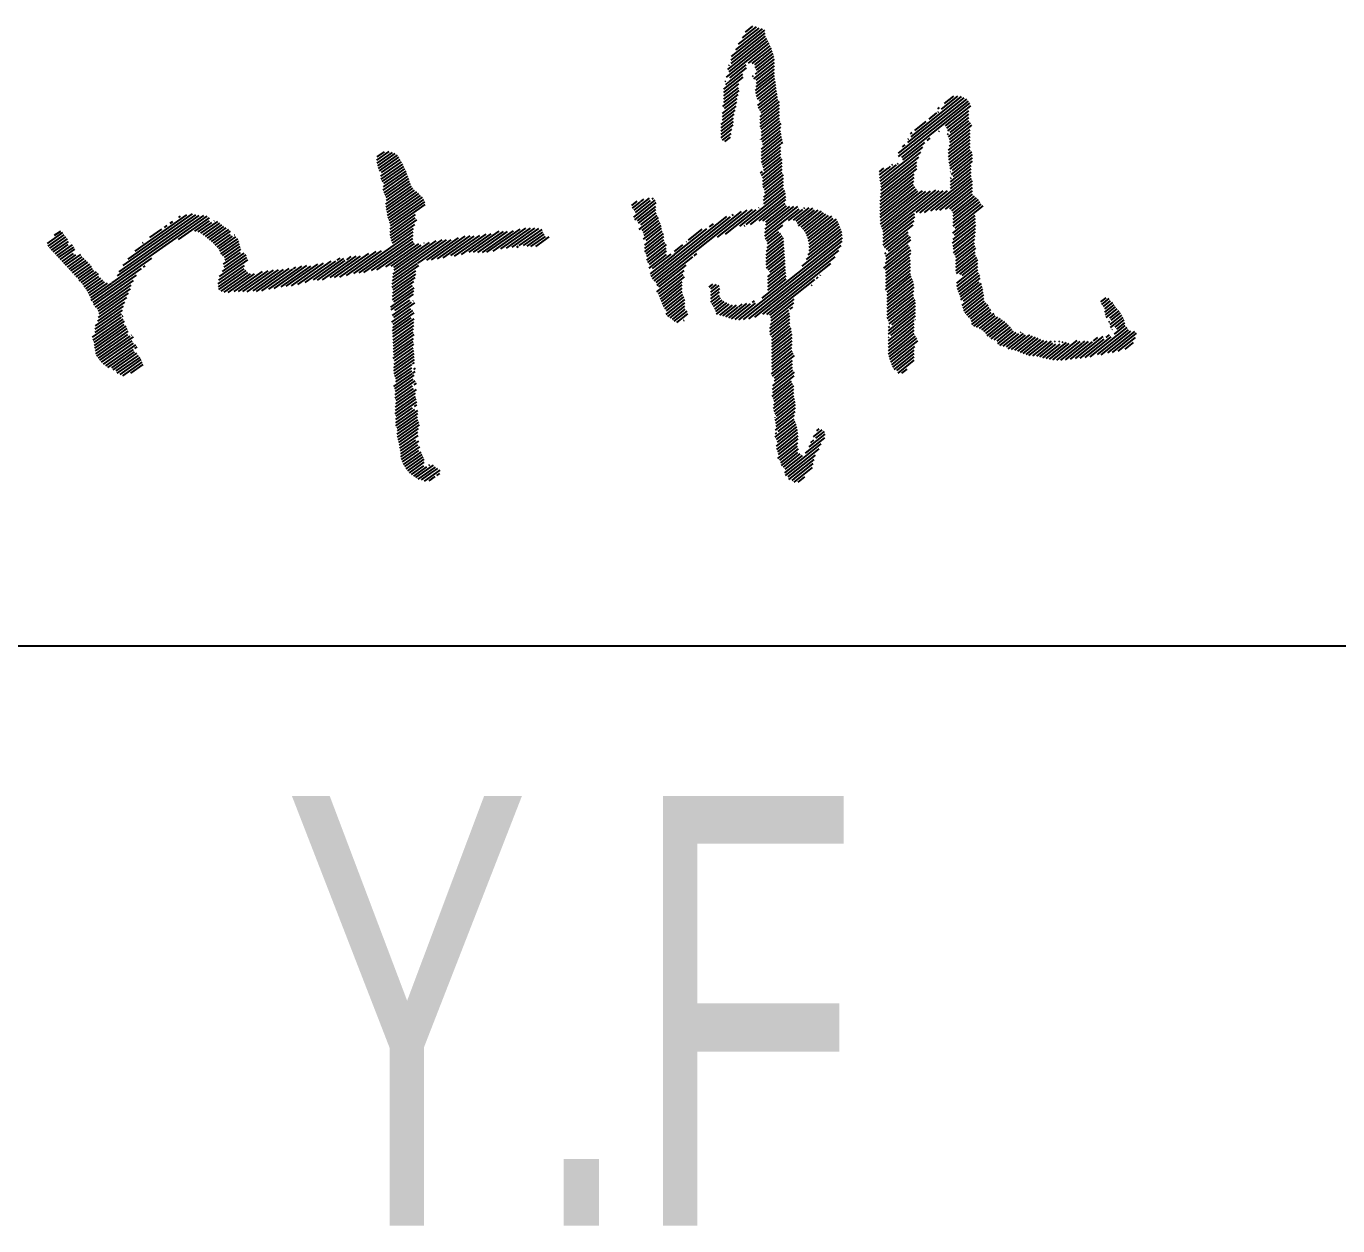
# Model space of a CAD drawing. Header units: millimetres. Extents: x -256 to 585, y -266 to 328.
# Drawn here: x 546.55 to 552.38, y -1.77 to 3.55 of the extents above; entities that cross this region are included whole.
import ezdxf

# ---------------------------------------------------------------- set-up
doc = ezdxf.new("R2010")
doc.units = ezdxf.units.MM
doc.styles.add('Arial Narrow', font='ARIALN.TTF', dxfattribs={"height": 0.2})

# ---------------------------------------------------------------- blocks, each defined once
blk = doc.blocks.new('Unknown-252070812-55925')
at = {"color": 7, "linetype": 'Continuous'}
blk.add_line((451.6707, 0.8029), (564.7881, 0.8029), dxfattribs=at)
blk = doc.blocks.new('Unknown-252070812-55927')
at = {"color": 3, "linetype": 'Continuous'}
for p, q in [((549.7478, 3.5283), (549.7805, 3.5543)), ((549.6832, 3.4032), (549.834, 3.5229)), ((549.6836, 3.3889), (549.8359, 3.5097)), ((549.6852, 3.4196), (549.8331, 3.537)), ((549.6911, 3.38), (549.8414, 3.4993)), ((549.7042, 3.4495), (549.8226, 3.5434)), ((549.7167, 3.4741), (549.8074, 3.5461)), ((549.7342, 3.5028), (549.7964, 3.5521)), ((549.6623, 3.3276), (549.8525, 3.4786)), ((549.6741, 3.3518), (549.847, 3.489)), ((549.7601, 3.3905), (549.8573, 3.4677)), ((549.7769, 3.389), (549.862, 3.4566)), ((549.7882, 3.3832), (549.8658, 3.4449)), ((549.6687, 3.3622), (549.6907, 3.3797)), ((549.6729, 3.3804), (549.6759, 3.3827)), ((549.678, 3.3254), (549.7502, 3.3826)), ((549.7845, 3.3213), (549.8753, 3.3933)), ((549.7895, 3.3696), (549.8697, 3.4332)), ((549.7947, 3.3147), (549.8753, 3.3786)), ((549.7958, 3.3598), (549.8735, 3.4215)), ((549.8007, 3.3489), (549.8753, 3.4081)), ((549.6508, 3.2743), (549.7351, 3.3411)), ((549.6508, 3.2595), (549.7363, 3.3273)), ((549.6747, 3.3079), (549.7517, 3.3691)), ((549.7779, 3.3308), (549.7832, 3.3351)), ((549.792, 3.342), (549.7986, 3.3472)), ((549.7921, 3.2683), (549.8761, 3.3349)), ((549.7938, 3.2549), (549.8779, 3.3217)), ((549.7945, 3.2849), (549.8753, 3.349)), ((549.7955, 3.3005), (549.8753, 3.3638)), ((549.6508, 3.2447), (549.7179, 3.298)), ((549.6508, 3.23), (549.7154, 3.2812)), ((549.6508, 3.2152), (549.7191, 3.2694)), ((549.6574, 3.309), (549.6601, 3.3111)), ((549.6597, 3.2961), (549.6734, 3.3069)), ((549.7963, 3.2421), (549.8798, 3.3084)), ((549.7999, 3.2302), (549.8817, 3.2951)), ((549.8023, 3.2026), (549.8854, 3.2685)), ((549.81, 3.2234), (549.8835, 3.2818)), ((549.6451, 3.1664), (549.7087, 3.2169)), ((549.6473, 3.1976), (549.7145, 3.251)), ((549.654, 3.1882), (549.7107, 3.2332)), ((549.8052, 3.1902), (549.8872, 3.2552)), ((549.8105, 3.1795), (549.8891, 3.242)), ((549.812, 3.1512), (549.8983, 3.2197)), ((549.812, 3.1364), (549.8983, 3.2049)), ((549.8164, 3.1695), (549.891, 3.2287)), ((550.4271, 2.9752), (550.7379, 3.2218)), ((550.4273, 2.9901), (550.7306, 3.2308)), ((550.4407, 2.9712), (550.7439, 3.2118)), ((550.4685, 3.0376), (550.7185, 3.236)), ((550.4826, 3.0635), (550.7068, 3.2414)), ((550.6179, 3.1856), (550.6901, 3.2429)), ((550.6307, 3.2105), (550.6722, 3.2435)), ((549.6393, 3.1175), (549.6969, 3.1632)), ((549.6393, 3.1028), (549.6934, 3.1457)), ((549.6451, 3.1516), (549.7059, 3.1999)), ((549.6451, 3.1369), (549.7015, 3.1817)), ((549.812, 3.1217), (549.8983, 3.1902)), ((549.812, 3.1069), (549.8983, 3.1754)), ((549.8175, 3.0966), (549.8983, 3.1607)), ((549.8177, 3.082), (549.8983, 3.1459)), ((550.5627, 3.1418), (550.5968, 3.1689)), ((550.6013, 3.1872), (550.6086, 3.193)), ((550.6015, 3.1726), (550.6035, 3.1742)), ((550.6355, 3.1111), (550.7479, 3.2002)), ((550.6413, 3.1008), (550.7384, 3.1779)), ((550.6461, 3.0899), (550.7384, 3.1632)), ((550.6554, 3.0826), (550.7384, 3.1484)), ((549.6393, 3.088), (549.6935, 3.131)), ((549.6393, 3.0732), (549.6929, 3.1158)), ((549.6393, 3.0585), (549.6872, 3.0965)), ((549.8177, 3.0672), (549.9004, 3.1328)), ((549.8177, 3.0524), (549.905, 3.1217)), ((549.8213, 3.0405), (549.9038, 3.106)), ((549.8243, 3.0281), (549.9025, 3.0903)), ((550.4987, 3.091), (550.5496, 3.1314)), ((550.6057, 3.0874), (550.608, 3.0892)), ((550.6486, 3.0624), (550.7384, 3.1337)), ((550.6525, 3.0212), (550.7442, 3.094)), ((550.653, 3.0511), (550.7468, 3.1256)), ((550.6543, 3.0374), (550.7517, 3.1147)), ((549.6449, 3.0482), (549.6832, 3.0785)), ((549.6556, 3.0419), (549.6808, 3.0619)), ((549.8148, 3.0501), (549.8155, 3.0507)), ((549.8177, 3.0082), (549.9051, 3.0775)), ((549.8177, 2.9934), (549.9064, 3.0638)), ((549.8177, 2.9786), (549.9103, 3.0521)), ((549.8177, 2.9639), (549.904, 3.0324)), ((549.9063, 3.0342), (549.9129, 3.0395)), ((550.4457, 2.9604), (550.5435, 3.038)), ((550.4682, 3.0521), (550.4703, 3.0537)), ((550.4799, 3.0761), (550.487, 3.0818)), ((550.5538, 3.0462), (550.5673, 3.0569)), ((550.6437, 3.0733), (550.6487, 3.0772)), ((550.6492, 3.0038), (550.7442, 3.0792)), ((550.6492, 2.9891), (550.7442, 3.0644)), ((550.6492, 2.9743), (550.7442, 3.0497)), ((550.65, 2.9602), (550.7442, 3.0349)), ((548.1104, 2.9593), (548.1657, 2.998)), ((548.1111, 2.9458), (548.18, 2.9941)), ((548.1117, 2.9741), (548.1438, 2.9966)), ((548.1143, 2.9342), (548.1919, 2.9885)), ((548.1181, 2.9229), (548.2025, 2.982)), ((548.1226, 2.9122), (548.2081, 2.972)), ((549.8177, 3.0229), (549.8185, 3.0235)), ((549.8181, 2.9494), (549.904, 3.0176)), ((549.8222, 2.938), (549.904, 3.0029)), ((549.8259, 2.9261), (549.904, 2.9881)), ((549.8284, 2.9134), (549.904, 2.9733)), ((550.3458, 2.8663), (550.535, 3.0165)), ((550.3479, 2.8533), (550.5257, 2.9944)), ((550.3499, 2.8401), (550.5164, 2.9722)), ((550.4448, 3.0187), (550.4565, 3.028)), ((550.6516, 2.9467), (550.7442, 3.0202)), ((550.6541, 2.9339), (550.7442, 3.0054)), ((550.6565, 2.9211), (550.7516, 2.9965)), ((550.6617, 2.8957), (550.7557, 2.9702)), ((550.6661, 2.9139), (550.7557, 2.985)), ((548.1287, 2.8886), (548.2193, 2.952)), ((548.13, 2.8755), (548.225, 2.9421)), ((548.1312, 2.9042), (548.2137, 2.962)), ((548.1339, 2.8644), (548.2303, 2.9319)), ((548.1415, 2.8558), (548.2351, 2.9213)), ((549.8183, 2.8906), (549.9102, 2.9635)), ((549.8235, 2.8799), (549.9098, 2.9484)), ((549.8235, 2.8651), (549.9098, 2.9336)), ((549.8235, 2.8504), (549.9098, 2.9189)), ((550.342, 2.9076), (550.3615, 2.9231)), ((550.3428, 2.8935), (550.3801, 2.9231)), ((550.344, 2.8797), (550.4173, 2.9379)), ((550.3466, 2.7932), (550.5082, 2.9215)), ((550.3477, 2.8088), (550.5082, 2.9362)), ((550.3488, 2.8245), (550.5082, 2.951)), ((550.3816, 2.9243), (550.3915, 2.9322)), ((550.3973, 2.9367), (550.4009, 2.9396)), ((550.4219, 2.9415), (550.426, 2.9448)), ((550.6579, 2.8631), (550.7499, 2.9362)), ((550.6579, 2.8483), (550.7499, 2.9214)), ((550.6694, 2.887), (550.7557, 2.9555)), ((548.1382, 2.8256), (548.2438, 2.8996)), ((548.1395, 2.8405), (548.2399, 2.9107)), ((548.1426, 2.8148), (548.2478, 2.8884)), ((548.1479, 2.8046), (548.2517, 2.8773)), ((548.1523, 2.7938), (548.2556, 2.8661)), ((548.1526, 2.78), (548.2597, 2.8551)), ((549.8136, 2.9016), (549.8234, 2.9094)), ((549.8258, 2.8375), (549.9098, 2.9041)), ((549.8287, 2.7955), (549.9155, 2.8644)), ((549.8318, 2.8275), (549.9155, 2.8939)), ((549.8325, 2.8133), (549.9155, 2.8792)), ((550.3447, 2.7474), (550.495, 2.8667)), ((550.345, 2.7624), (550.4959, 2.8821)), ((550.3454, 2.7775), (550.4966, 2.8975)), ((550.5418, 2.7267), (550.7499, 2.8919)), ((550.5698, 2.7342), (550.7503, 2.8774)), ((550.5924, 2.7373), (550.7557, 2.8669)), ((550.6579, 2.9074), (550.6594, 2.9086)), ((550.6579, 2.8336), (550.7499, 2.9066)), ((550.6579, 2.8779), (550.6613, 2.8806)), ((548.1504, 2.7646), (548.264, 2.8441)), ((548.1513, 2.7513), (548.2699, 2.8343)), ((548.1533, 2.7387), (548.278, 2.8261)), ((548.1557, 2.7265), (548.2872, 2.8186)), ((548.1581, 2.7143), (548.296, 2.8109)), ((548.161, 2.7024), (548.3044, 2.8028)), ((549.7219, 2.6664), (549.9218, 2.8251)), ((549.7502, 2.6741), (549.9243, 2.8123)), ((549.7688, 2.6742), (549.9257, 2.7986)), ((549.8272, 2.7795), (549.9155, 2.8496)), ((549.8289, 2.7661), (549.9155, 2.8349)), ((550.3448, 2.7327), (550.4939, 2.8511)), ((550.3454, 2.7184), (550.4997, 2.8409)), ((550.3459, 2.7041), (550.5059, 2.8311)), ((550.3464, 2.6898), (550.4969, 2.8092)), ((550.4876, 2.787), (550.5028, 2.7991)), ((550.4964, 2.7349), (550.6068, 2.8226)), ((550.4969, 2.8092), (550.5045, 2.8152)), ((550.498, 2.751), (550.5927, 2.8262)), ((550.4996, 2.767), (550.5688, 2.822)), ((550.5012, 2.7831), (550.548, 2.8202)), ((550.5028, 2.7991), (550.5333, 2.8233)), ((550.5044, 2.7266), (550.6254, 2.8226)), ((550.5045, 2.8152), (550.512, 2.8212)), ((550.5218, 2.7256), (550.644, 2.8226)), ((550.6104, 2.7369), (550.7557, 2.8522)), ((550.635, 2.7416), (550.7557, 2.8374)), ((550.6551, 2.7428), (550.7557, 2.8226)), ((550.6636, 2.7348), (550.7557, 2.8079)), ((550.6694, 2.7246), (550.7642, 2.7999)), ((548.1643, 2.6908), (548.3128, 2.7948)), ((548.1678, 2.6793), (548.3187, 2.785)), ((548.1692, 2.6525), (548.3254, 2.7619)), ((548.1705, 2.6673), (548.3228, 2.7739)), ((549.2421, 2.758), (549.2662, 2.7772)), ((549.245, 2.7455), (549.2793, 2.7728)), ((549.2517, 2.7066), (549.3467, 2.782)), ((549.2525, 2.7367), (549.3204, 2.7906)), ((549.2552, 2.6946), (549.351, 2.7706)), ((549.2583, 2.7266), (549.3257, 2.7801)), ((549.2676, 2.6897), (549.3489, 2.7542)), ((549.2725, 2.6788), (549.3494, 2.7398)), ((549.2815, 2.7745), (549.2963, 2.7863)), ((549.3329, 2.7858), (549.3388, 2.7905)), ((549.6225, 2.6171), (549.7783, 2.7408)), ((549.658, 2.6305), (549.7941, 2.7385)), ((549.8065, 2.7483), (549.808, 2.7495)), ((549.8073, 2.69), (549.926, 2.7841)), ((549.8222, 2.7608), (549.823, 2.7614)), ((549.8249, 2.6892), (549.923, 2.767)), ((549.8328, 2.6364), (549.9799, 2.7532)), ((549.8337, 2.6224), (549.9849, 2.7423)), ((549.8349, 2.6528), (549.9611, 2.753)), ((549.8375, 2.6844), (549.9289, 2.7569)), ((549.8379, 2.67), (549.9434, 2.7536)), ((549.9386, 2.6908), (550.0011, 2.7404)), ((549.9599, 2.693), (550.0295, 2.7482)), ((549.9722, 2.688), (550.0456, 2.7462)), ((549.9785, 2.6782), (550.0536, 2.7378)), ((550.0063, 2.7446), (550.0104, 2.7478)), ((550.347, 2.6754), (550.4876, 2.787)), ((550.3506, 2.6636), (550.4782, 2.7648)), ((550.3553, 2.6525), (550.4689, 2.7426)), ((550.4595, 2.7205), (550.498, 2.751)), ((550.4689, 2.7426), (550.4996, 2.767)), ((550.4782, 2.7648), (550.5012, 2.7831)), ((550.6694, 2.7099), (550.7736, 2.7926)), ((550.6694, 2.6951), (550.7816, 2.7842)), ((550.6694, 2.6803), (550.7881, 2.7746)), ((550.6694, 2.6656), (550.7939, 2.7644)), ((550.6783, 2.6579), (550.8026, 2.7565)), ((546.935, 2.4146), (547.357, 2.7101)), ((546.9589, 2.4452), (547.3416, 2.7132)), ((546.966, 2.4641), (547.3212, 2.7129)), ((546.9843, 2.4909), (547.3065, 2.7165)), ((547.0053, 2.5195), (547.2921, 2.7203)), ((547.0374, 2.5559), (547.2659, 2.7159)), ((547.193, 2.6788), (547.2048, 2.687)), ((547.2296, 2.6069), (547.3679, 2.7038)), ((547.2307, 2.7052), (547.2383, 2.7105)), ((547.3018, 2.6436), (547.367, 2.6893)), ((547.3171, 2.6404), (547.3773, 2.6825)), ((547.3293, 2.635), (547.4041, 2.6874)), ((547.3393, 2.6281), (547.4133, 2.6799)), ((547.3881, 2.6901), (547.39, 2.6914)), ((548.1688, 2.6382), (548.2825, 2.7179)), ((548.1701, 2.6252), (548.2804, 2.7025)), ((548.1724, 2.6129), (548.2877, 2.6937)), ((549.2746, 2.6509), (549.3544, 2.7143)), ((549.2823, 2.6718), (549.3505, 2.726)), ((549.2878, 2.6467), (549.3603, 2.7042)), ((549.2937, 2.6366), (549.3622, 2.691)), ((549.2966, 2.6241), (549.3682, 2.681)), ((549.3286, 2.4429), (549.6636, 2.7087)), ((549.3341, 2.4325), (549.6812, 2.708)), ((549.3414, 2.4235), (549.7296, 2.7316)), ((549.3502, 2.4158), (549.7545, 2.7366)), ((549.6885, 2.7137), (549.6933, 2.7176)), ((549.9831, 2.6671), (550.0706, 2.7366)), ((549.995, 2.6618), (550.0853, 2.7334)), ((550.0024, 2.6529), (550.0943, 2.7258)), ((550.009, 2.6434), (550.1044, 2.7191)), ((550.0149, 2.6333), (550.1162, 2.7137)), ((550.02, 2.6226), (550.1301, 2.71)), ((550.0243, 2.6112), (550.1358, 2.6998)), ((550.0276, 2.5991), (550.1516, 2.6975)), ((550.0297, 2.586), (550.1575, 2.6874)), ((550.3586, 2.6404), (550.4595, 2.7205)), ((550.3586, 2.6256), (550.4502, 2.6983)), ((550.4222, 2.6318), (550.4915, 2.6868)), ((550.4315, 2.6539), (550.4931, 2.7029)), ((550.4408, 2.6761), (550.4948, 2.7189)), ((550.4502, 2.6983), (550.4964, 2.7349)), ((550.4915, 2.6868), (550.4961, 2.6904)), ((550.4931, 2.7029), (550.4984, 2.707)), ((550.4948, 2.7189), (550.4981, 2.7216)), ((550.668, 2.635), (550.7673, 2.7138)), ((550.6696, 2.6067), (550.7687, 2.6854)), ((550.6759, 2.6265), (550.768, 2.6996)), ((546.6474, 2.589), (546.7166, 2.6375)), ((546.6503, 2.5771), (546.7224, 2.6276)), ((546.6796, 2.6255), (546.7065, 2.6443)), ((547.1025, 2.6154), (547.1557, 2.6527)), ((547.1672, 2.6607), (547.179, 2.6689)), ((547.3487, 2.6208), (547.4219, 2.672)), ((547.3581, 2.6134), (547.4313, 2.6647)), ((547.3675, 2.6061), (547.4419, 2.6582)), ((547.3762, 2.5982), (547.4525, 2.6517)), ((547.3847, 2.5903), (547.4605, 2.6434)), ((547.3927, 2.582), (547.4609, 2.6298)), ((547.4007, 2.5736), (547.4692, 2.6216)), ((547.4769, 2.627), (547.4781, 2.6279)), ((548.0086, 2.4565), (548.2722, 2.6411)), ((548.0319, 2.4589), (548.271, 2.6263)), ((548.1752, 2.601), (548.279, 2.6737)), ((548.1793, 2.59), (548.2734, 2.6558)), ((548.3528, 2.5165), (548.5021, 2.6211)), ((548.3794, 2.5213), (548.5246, 2.6229)), ((548.4048, 2.5251), (548.543, 2.6219)), ((548.4391, 2.5353), (548.5675, 2.6251)), ((548.4555, 2.5328), (548.5955, 2.6308)), ((548.4866, 2.5406), (548.6173, 2.6322)), ((548.52, 2.5501), (548.6538, 2.6438)), ((548.5397, 2.55), (548.6724, 2.6429)), ((548.5594, 2.5499), (548.6909, 2.642)), ((548.5793, 2.5499), (548.7167, 2.6461)), ((548.5993, 2.55), (548.7468, 2.6533)), ((548.6271, 2.5555), (548.7724, 2.6573)), ((548.6605, 2.565), (548.792, 2.6571)), ((548.6857, 2.5687), (548.8112, 2.6566)), ((548.7108, 2.5724), (548.8296, 2.6555)), ((548.7416, 2.58), (548.844, 2.6518)), ((548.7608, 2.5796), (548.8469, 2.6398)), ((548.7772, 2.5771), (548.8531, 2.6302)), ((549.2947, 2.6079), (549.3728, 2.6699)), ((549.2998, 2.5824), (549.3769, 2.6436)), ((549.2998, 2.5677), (549.3832, 2.6339)), ((549.3063, 2.6024), (549.3749, 2.6568)), ((549.4325, 2.5401), (549.5758, 2.6539)), ((549.4936, 2.6034), (549.5553, 2.6523)), ((549.5874, 2.663), (549.6052, 2.6772)), ((549.7413, 2.6671), (549.7444, 2.6695)), ((549.8357, 2.6092), (549.9123, 2.67)), ((549.8423, 2.5996), (549.8946, 2.6412)), ((549.843, 2.5706), (549.9102, 2.624)), ((549.8451, 2.5871), (549.9042, 2.634)), ((549.9992, 2.488), (550.1771, 2.6292)), ((550.0179, 2.5176), (550.1752, 2.6425)), ((550.0258, 2.5386), (550.1702, 2.6532)), ((550.0294, 2.5562), (550.166, 2.6647)), ((550.0304, 2.5718), (550.1621, 2.6763)), ((550.3586, 2.6109), (550.4408, 2.6761)), ((550.3586, 2.5961), (550.4315, 2.6539)), ((550.3586, 2.5813), (550.4222, 2.6318)), ((550.3941, 2.5652), (550.4706, 2.626)), ((550.4035, 2.5874), (550.47, 2.6402)), ((550.4128, 2.6096), (550.4899, 2.6708)), ((550.4899, 2.6708), (550.4922, 2.6726)), ((550.6671, 2.59), (550.7694, 2.6712)), ((550.6687, 2.5765), (550.7691, 2.6562)), ((550.6702, 2.5481), (550.7665, 2.6246)), ((550.6714, 2.5639), (550.7681, 2.6406)), ((546.6576, 2.5683), (546.729, 2.6183)), ((546.6655, 2.5599), (546.7361, 2.6093)), ((546.6734, 2.5515), (546.7409, 2.5988)), ((546.6812, 2.5431), (546.7398, 2.5841)), ((546.6891, 2.5347), (546.759, 2.5836)), ((546.697, 2.5263), (546.7644, 2.5735)), ((546.7048, 2.5179), (546.7699, 2.5634)), ((546.7514, 2.5922), (546.7514, 2.5922)), ((547.0695, 2.5923), (547.0721, 2.5941)), ((547.4087, 2.5653), (547.4845, 2.6184)), ((547.4134, 2.5547), (547.4927, 2.6103)), ((547.4171, 2.5434), (547.4972, 2.5995)), ((547.4253, 2.5352), (547.4953, 2.5842)), ((547.4331, 2.5268), (547.5039, 2.5763)), ((547.4364, 2.5151), (547.5056, 2.5636)), ((547.496, 2.5847), (547.4999, 2.5874)), ((548.053, 2.4597), (548.2699, 2.6116)), ((548.0865, 2.4692), (548.2711, 2.5986)), ((548.1104, 2.4721), (548.2777, 2.5893)), ((548.1495, 2.4855), (548.2963, 2.5883)), ((548.1737, 2.4886), (548.3069, 2.5818)), ((548.1813, 2.4382), (548.4201, 2.6054)), ((548.1824, 2.4529), (548.4002, 2.6055)), ((548.185, 2.4826), (548.3445, 2.5943)), ((548.1874, 2.4703), (548.3736, 2.6007)), ((548.3037, 2.51), (548.4401, 2.6056)), ((548.3203, 2.5912), (548.3211, 2.5918)), ((548.3317, 2.5157), (548.4735, 2.615)), ((548.7322, 2.5734), (548.7386, 2.5779)), ((548.7944, 2.5753), (548.8585, 2.6202)), ((548.8159, 2.5764), (548.8756, 2.6182)), ((549.2998, 2.5529), (549.3841, 2.6198)), ((549.3064, 2.5434), (549.3853, 2.606)), ((549.3085, 2.5155), (549.3962, 2.5851)), ((549.3095, 2.5311), (549.3888, 2.594)), ((549.313, 2.5043), (549.3944, 2.5689)), ((549.4316, 2.5542), (549.4691, 2.5839)), ((549.4858, 2.5971), (549.4874, 2.5984)), ((549.7181, 2.2502), (550.1778, 2.6149)), ((549.7377, 2.251), (550.1767, 2.5993)), ((549.7614, 2.255), (550.1715, 2.5804)), ((549.8384, 2.5227), (549.918, 2.5859)), ((549.8387, 2.5082), (549.9189, 2.5719)), ((549.839, 2.538), (549.917, 2.5999)), ((549.841, 2.5543), (549.9161, 2.6139)), ((550.361, 2.4799), (550.4775, 2.5723)), ((550.3639, 2.5708), (550.4128, 2.6096)), ((550.3691, 2.5011), (550.4704, 2.5815)), ((550.3728, 2.563), (550.4035, 2.5874)), ((550.3754, 2.5209), (550.4811, 2.6048)), ((550.3815, 2.5552), (550.3941, 2.5652)), ((550.3848, 2.5431), (550.4806, 2.6191)), ((550.6771, 2.5389), (550.7648, 2.6085)), ((550.6809, 2.5271), (550.7636, 2.5927)), ((550.6809, 2.5124), (550.7652, 2.5792)), ((550.6809, 2.4976), (550.7696, 2.568)), ((546.7127, 2.5094), (546.7631, 2.5447)), ((546.7205, 2.501), (546.7738, 2.5383)), ((546.7283, 2.4925), (546.7959, 2.5398)), ((546.7361, 2.4841), (546.8016, 2.5299)), ((546.7438, 2.4756), (546.8107, 2.5224)), ((546.7516, 2.4671), (546.819, 2.5143)), ((546.7594, 2.4586), (546.8275, 2.5063)), ((546.842, 2.3355), (547.1117, 2.5244)), ((547.4083, 2.4258), (547.5378, 2.5165)), ((547.4116, 2.4421), (547.5329, 2.5271)), ((547.4251, 2.4654), (547.5293, 2.5384)), ((547.4299, 2.4967), (547.5051, 2.5493)), ((547.4325, 2.4845), (547.5211, 2.5466)), ((547.759, 2.407), (547.907, 2.5106)), ((547.7927, 2.4167), (547.928, 2.5114)), ((547.8294, 2.4284), (547.963, 2.522)), ((547.8469, 2.4267), (547.9701, 2.513)), ((547.8687, 2.4281), (548.0182, 2.5328)), ((547.9032, 2.4384), (548.0376, 2.5325)), ((547.9222, 2.4377), (548.0752, 2.5449)), ((547.9337, 2.5154), (547.947, 2.5247)), ((547.9454, 2.4401), (548.1068, 2.5531)), ((547.9757, 2.4474), (548.1312, 2.5563)), ((547.9764, 2.5174), (547.9961, 2.5313)), ((548.2917, 2.5016), (548.3022, 2.5089)), ((549.3197, 2.4801), (549.3959, 2.5406)), ((549.3204, 2.4954), (549.3967, 2.556)), ((549.3255, 2.4552), (549.4317, 2.5395)), ((549.335, 2.4775), (549.4169, 2.5425)), ((549.3591, 2.408), (549.5133, 2.5304)), ((549.5191, 2.5351), (549.5307, 2.5442)), ((549.7886, 2.2618), (550.161, 2.5574)), ((549.8235, 2.2748), (550.1457, 2.5305)), ((549.8396, 2.4941), (549.9198, 2.5579)), ((549.8404, 2.4801), (549.9208, 2.5438)), ((549.8484, 2.4716), (549.9217, 2.5298)), ((549.8546, 2.4618), (549.9227, 2.5158)), ((550.3664, 2.5432), (550.3719, 2.5476)), ((550.3692, 2.4716), (550.4786, 2.5585)), ((550.3701, 2.4576), (550.477, 2.5424)), ((550.3701, 2.4429), (550.4753, 2.5264)), ((550.3701, 2.4281), (550.4737, 2.5103)), ((550.3705, 2.5318), (550.3848, 2.5431)), ((550.3725, 2.5186), (550.3754, 2.5209)), ((550.4737, 2.5103), (550.4795, 2.5149)), ((550.4753, 2.5264), (550.4771, 2.5278)), ((550.477, 2.5424), (550.4813, 2.5459)), ((550.4786, 2.5585), (550.4809, 2.5603)), ((550.6809, 2.4828), (550.767, 2.5512)), ((550.6809, 2.4681), (550.7684, 2.5375)), ((550.6842, 2.4559), (550.7746, 2.5277)), ((550.6996, 2.4534), (550.7787, 2.5162)), ((546.7671, 2.4501), (546.8355, 2.498)), ((546.7747, 2.4415), (546.8425, 2.489)), ((546.7846, 2.4345), (546.8475, 2.4786)), ((546.7878, 2.4229), (546.8541, 2.4693)), ((546.797, 2.4154), (546.865, 2.463)), ((546.804, 2.4064), (546.8743, 2.4556)), ((546.8505, 2.3276), (547.0659, 2.4784)), ((546.854, 2.3161), (547.0433, 2.4487)), ((547.0742, 2.4842), (547.0816, 2.4894)), ((547.4059, 2.4102), (547.5224, 2.4918)), ((547.4069, 2.3971), (547.5212, 2.4771)), ((547.4092, 2.3847), (547.5297, 2.4691)), ((547.4183, 2.3772), (547.537, 2.4603)), ((547.432, 2.3729), (547.5491, 2.4549)), ((547.4503, 2.3718), (547.5674, 2.4538)), ((547.4766, 2.3762), (547.6026, 2.4645)), ((547.4966, 2.3763), (547.6272, 2.4678)), ((547.5152, 2.3754), (547.6507, 2.4703)), ((547.5337, 2.3745), (547.6742, 2.4728)), ((547.5606, 2.3794), (547.6958, 2.4741)), ((547.5759, 2.3762), (547.7213, 2.478)), ((547.5994, 2.3787), (547.7369, 2.475)), ((547.6305, 2.3866), (547.7769, 2.4891)), ((547.655, 2.3898), (547.7995, 2.491)), ((547.6853, 2.3972), (547.8165, 2.489)), ((547.7081, 2.3992), (547.8483, 2.4974)), ((547.731, 2.4013), (547.874, 2.5014)), ((547.7399, 2.4771), (547.7504, 2.4844)), ((548.1778, 2.394), (548.2828, 2.4675)), ((548.179, 2.4088), (548.2966, 2.4911)), ((548.1801, 2.4235), (548.2907, 2.501)), ((548.1827, 2.3836), (548.2828, 2.4536)), ((549.354, 2.3745), (549.4742, 2.4699)), ((549.3606, 2.365), (549.4704, 2.4521)), ((549.3627, 2.3962), (549.484, 2.4924)), ((549.8414, 2.2742), (550.126, 2.5001)), ((549.8465, 2.4406), (549.9236, 2.5018)), ((549.8465, 2.4258), (549.9246, 2.4878)), ((549.8465, 2.4111), (549.9255, 2.4738)), ((549.8465, 2.3963), (549.9264, 2.4598)), ((550.0788, 2.4478), (550.0807, 2.4494)), ((550.3687, 2.3827), (550.4689, 2.4622)), ((550.3701, 2.4134), (550.4721, 2.4943)), ((550.3701, 2.3986), (550.4705, 2.4782)), ((550.3759, 2.3736), (550.4673, 2.4462)), ((550.4673, 2.4462), (550.4795, 2.4558)), ((550.4689, 2.4622), (550.4795, 2.4706)), ((550.4705, 2.4782), (550.4795, 2.4854)), ((550.4721, 2.4943), (550.4795, 2.5001)), ((550.6852, 2.3977), (550.7787, 2.4719)), ((550.6856, 2.4128), (550.7787, 2.4867)), ((550.6886, 2.3856), (550.7813, 2.4592)), ((550.6934, 2.3747), (550.787, 2.449)), ((550.7096, 2.4466), (550.7787, 2.5014)), ((546.811, 2.3973), (546.8751, 2.4422)), ((546.8177, 2.3881), (546.8847, 2.435)), ((546.8239, 2.3785), (546.8931, 2.427)), ((546.8295, 2.3685), (546.9014, 2.4189)), ((546.8348, 2.3584), (546.9136, 2.4135)), ((546.8402, 2.3482), (546.9332, 2.4133)), ((546.861, 2.307), (547.029, 2.4247)), ((546.8702, 2.2996), (547.019, 2.4038)), ((546.875, 2.289), (547.0159, 2.3877)), ((548.1793, 2.3394), (548.2693, 2.4024)), ((548.1804, 2.3541), (548.2751, 2.4204)), ((548.1816, 2.3688), (548.2799, 2.4377)), ((548.1855, 2.3298), (548.2757, 2.393)), ((549.3533, 2.4035), (549.3587, 2.4078)), ((549.3652, 2.3538), (549.4759, 2.4417)), ((549.3697, 2.3427), (549.4667, 2.4196)), ((549.3743, 2.3316), (549.4667, 2.4049)), ((549.379, 2.3205), (549.4667, 2.3901)), ((549.5853, 2.3957), (549.6016, 2.4086)), ((549.5933, 2.3873), (549.6184, 2.4072)), ((549.5933, 2.3725), (549.6309, 2.4023)), ((549.5933, 2.3577), (549.6339, 2.39)), ((549.8213, 2.3468), (549.9283, 2.4317)), ((549.8465, 2.3816), (549.9274, 2.4458)), ((549.8556, 2.2707), (550.0549, 2.4289)), ((550.0402, 2.4025), (550.0437, 2.4052)), ((550.0619, 2.4344), (550.0697, 2.4406)), ((550.3759, 2.3589), (550.4656, 2.4301)), ((550.3759, 2.3441), (550.464, 2.4141)), ((550.3759, 2.3294), (550.4624, 2.398)), ((550.4592, 2.3659), (550.4968, 2.3958)), ((550.4608, 2.382), (550.4952, 2.4093)), ((550.4624, 2.398), (550.492, 2.4215)), ((550.464, 2.4141), (550.4878, 2.4329)), ((550.4656, 2.4301), (550.4831, 2.444)), ((550.6978, 2.3634), (550.7889, 2.4357)), ((550.7015, 2.3516), (550.7853, 2.4181)), ((550.7034, 2.3383), (550.7951, 2.4111)), ((550.7157, 2.3333), (550.7978, 2.3985)), ((546.8748, 2.2611), (547.0004, 2.349)), ((546.8773, 2.2768), (547.0078, 2.3681)), ((548.1723, 2.3067), (548.2746, 2.3783)), ((548.1742, 2.2941), (548.2734, 2.3635)), ((548.1901, 2.2913), (548.2561, 2.3375)), ((548.2711, 2.3341), (548.2733, 2.3356)), ((549.3838, 2.3096), (549.4667, 2.3754)), ((549.3885, 2.2986), (549.4686, 2.3621)), ((549.3949, 2.2741), (549.4782, 2.3402)), ((549.3967, 2.2903), (549.4739, 2.3516)), ((549.5933, 2.343), (549.6323, 2.3739)), ((549.5938, 2.3286), (549.632, 2.3589)), ((549.5998, 2.3186), (549.636, 2.3473)), ((549.6058, 2.3087), (549.6431, 2.3382)), ((549.611, 2.298), (549.6531, 2.3314)), ((549.7786, 2.3277), (549.7865, 2.334)), ((549.8604, 2.2598), (549.9637, 2.3417)), ((550.3759, 2.3146), (550.4608, 2.382)), ((550.3759, 2.2998), (550.4592, 2.3659)), ((550.3759, 2.2851), (550.4576, 2.3499)), ((550.3759, 2.2703), (550.4559, 2.3339)), ((550.4527, 2.3018), (550.4999, 2.3392)), ((550.4543, 2.3178), (550.4947, 2.3498)), ((550.4559, 2.3339), (550.4932, 2.3634)), ((550.4576, 2.3499), (550.4945, 2.3792)), ((550.7094, 2.3136), (550.8004, 2.3858)), ((550.7131, 2.3017), (550.8031, 2.3732)), ((550.7172, 2.2903), (550.8057, 2.3605)), ((550.7227, 2.2799), (550.806, 2.346)), ((550.7295, 2.2705), (550.808, 2.3328)), ((551.3248, 2.3297), (551.3481, 2.3481)), ((551.329, 2.3182), (551.3618, 2.3442)), ((551.3366, 2.3094), (551.3678, 2.3342)), ((546.859, 2.1943), (546.9764, 2.2766)), ((546.8602, 2.2091), (546.9803, 2.2932)), ((546.8613, 2.2238), (546.985, 2.3104)), ((546.8712, 2.2446), (546.9916, 2.329)), ((548.1768, 2.2402), (548.2607, 2.299)), ((548.1794, 2.2698), (548.264, 2.3291)), ((548.181, 2.2153), (548.2754, 2.2814)), ((548.1822, 2.2301), (548.2704, 2.2918)), ((548.1862, 2.2607), (548.2792, 2.3259)), ((549.4019, 2.2649), (549.4782, 2.3255)), ((549.4123, 2.2584), (549.4782, 2.3107)), ((549.4225, 2.2517), (549.4799, 2.2973)), ((549.431, 2.2437), (549.4884, 2.2893)), ((549.4423, 2.238), (549.4909, 2.2765)), ((549.6151, 2.2865), (549.6637, 2.3251)), ((549.6191, 2.2749), (549.6754, 2.3196)), ((549.633, 2.2712), (549.689, 2.3156)), ((549.6472, 2.2677), (549.7077, 2.3157)), ((549.6605, 2.2635), (549.7148, 2.3066)), ((549.6731, 2.2587), (549.7535, 2.3225)), ((549.6857, 2.254), (549.7697, 2.3206)), ((549.7015, 2.2517), (549.7923, 2.3238)), ((549.7172, 2.3085), (549.7325, 2.3206)), ((549.856, 2.212), (549.9421, 2.2803)), ((549.8585, 2.2287), (549.9401, 2.2935)), ((549.8609, 2.2454), (549.9612, 2.325)), ((549.9444, 2.2969), (549.957, 2.3069)), ((550.3762, 2.2558), (550.4543, 2.3178)), ((550.3826, 2.2461), (550.4527, 2.3018)), ((550.3845, 2.2329), (550.4511, 2.2857)), ((550.4462, 2.2376), (550.5025, 2.2822)), ((550.4479, 2.2536), (550.5025, 2.297)), ((550.4495, 2.2697), (550.5025, 2.3118)), ((550.4511, 2.2857), (550.5025, 2.3265)), ((550.7372, 2.2619), (550.8163, 2.3246)), ((550.7463, 2.2543), (550.8247, 2.3165)), ((550.7512, 2.2434), (550.8291, 2.3052)), ((550.752, 2.2293), (550.8366, 2.2965)), ((550.7614, 2.222), (550.8378, 2.2826)), ((550.7736, 2.217), (550.8518, 2.279)), ((551.3425, 2.2994), (551.3782, 2.3277)), ((551.3426, 2.2847), (551.384, 2.3175)), ((551.3453, 2.2721), (551.3904, 2.3079)), ((551.3491, 2.2604), (551.398, 2.2991)), ((551.3649, 2.2581), (551.4059, 2.2907)), ((551.3714, 2.2486), (551.4121, 2.2808)), ((546.8479, 2.1727), (546.9766, 2.2627)), ((546.8506, 2.1606), (546.9833, 2.2536)), ((546.8544, 2.1493), (546.9893, 2.2438)), ((546.8564, 2.1368), (546.9889, 2.2296)), ((546.8585, 2.1243), (546.9977, 2.2219)), ((546.9801, 2.2652), (546.9839, 2.2679)), ((548.1804, 2.201), (548.2629, 2.2587)), ((548.1811, 2.1875), (548.2763, 2.2542)), ((548.1817, 2.174), (548.2752, 2.2395)), ((548.1823, 2.1606), (548.274, 2.2248)), ((549.4719, 2.2467), (549.4749, 2.249)), ((549.856, 2.1972), (549.9443, 2.2673)), ((549.8572, 2.1834), (549.9443, 2.2526)), ((549.8637, 2.1739), (549.9443, 2.2378)), ((549.8637, 2.1591), (549.9443, 2.223)), ((549.8637, 2.1443), (549.9503, 2.2131)), ((550.3816, 2.2011), (550.4479, 2.2536)), ((550.3816, 2.1863), (550.4462, 2.2376)), ((550.3816, 2.2159), (550.3886, 2.2213)), ((550.3932, 2.1807), (550.4446, 2.2215)), ((550.3975, 2.2285), (550.4495, 2.2697)), ((550.4398, 2.1734), (550.4967, 2.2186)), ((550.4414, 2.1895), (550.4967, 2.2334)), ((550.443, 2.2055), (550.4967, 2.2481)), ((550.4446, 2.2215), (550.5025, 2.2675)), ((550.5013, 2.2518), (550.5025, 2.2527)), ((550.7856, 2.2117), (550.8558, 2.2674)), ((550.7961, 2.2053), (550.8682, 2.2625)), ((550.8052, 2.1977), (550.8793, 2.2566)), ((550.814, 2.1899), (550.8888, 2.2493)), ((550.8198, 2.1798), (550.8983, 2.2421)), ((550.8313, 2.1741), (550.9074, 2.2345)), ((550.8386, 2.1652), (550.9157, 2.2264)), ((550.8517, 2.1608), (550.9232, 2.2176)), ((551.2779, 2.0858), (551.4417, 2.2158)), ((551.3584, 2.253), (551.359, 2.2535)), ((551.3602, 2.2397), (551.3653, 2.2437)), ((551.3662, 2.2296), (551.4182, 2.2709)), ((551.3681, 2.2164), (551.4239, 2.2607)), ((551.386, 2.1863), (551.4338, 2.2243)), ((551.389, 2.2182), (551.4285, 2.2495)), ((551.3959, 2.209), (551.4312, 2.2369)), ((546.8604, 2.1118), (547.0021, 2.211)), ((546.8624, 2.0993), (547.0059, 2.1998)), ((546.8675, 2.0889), (547.0046, 2.185)), ((546.8737, 2.0793), (547.0142, 2.1777)), ((546.8807, 2.0703), (547.0294, 2.1745)), ((546.8882, 2.0617), (547.0236, 2.1565)), ((547.0212, 2.1827), (547.0222, 2.1833)), ((548.183, 2.1471), (548.2729, 2.21)), ((548.1836, 2.1336), (548.2717, 2.1953)), ((548.1842, 2.1201), (548.276, 2.1844)), ((548.1849, 2.1067), (548.2724, 2.168)), ((549.8637, 2.1296), (549.952, 2.1996)), ((549.8637, 2.1148), (549.9537, 2.1862)), ((549.8637, 2.1001), (549.9547, 2.1722)), ((549.8637, 2.0853), (549.9546, 2.1574)), ((550.3816, 2.1568), (550.443, 2.2055)), ((550.3816, 2.1421), (550.4414, 2.1895)), ((550.3816, 2.1716), (550.3849, 2.1741)), ((550.3816, 2.1273), (550.4398, 2.1734)), ((550.3816, 2.1125), (550.4382, 2.1574)), ((550.4317, 2.0932), (550.512, 2.1569)), ((550.4333, 2.1092), (550.5087, 2.1691)), ((550.4349, 2.1253), (550.5014, 2.178)), ((550.4365, 2.1413), (550.4967, 2.1891)), ((550.4382, 2.1574), (550.4967, 2.2039)), ((550.8643, 2.1561), (550.9305, 2.2086)), ((550.868, 2.1442), (550.9377, 2.1996)), ((550.8771, 2.1367), (550.9487, 2.1935)), ((550.8916, 2.1335), (550.9611, 2.1886)), ((550.9057, 2.1299), (550.9809, 2.1895)), ((550.9133, 2.1212), (550.9909, 2.1827)), ((550.9286, 2.1185), (551.0097, 2.1829)), ((550.9435, 2.1156), (551.0221, 2.178)), ((550.9559, 2.1107), (551.0345, 2.1731)), ((550.9683, 2.1058), (551.0469, 2.1682)), ((550.9686, 2.1946), (550.9716, 2.1969)), ((550.9807, 2.1008), (551.0593, 2.1632)), ((550.9931, 2.0959), (551.0717, 2.1583)), ((551.0057, 2.0912), (551.0872, 2.1559)), ((551.0234, 2.0904), (551.1058, 2.1559)), ((551.1123, 2.0725), (551.2206, 2.1584)), ((551.1199, 2.1523), (551.1244, 2.1559)), ((551.1392, 2.1529), (551.143, 2.1559)), ((551.212, 2.0777), (551.3354, 2.1757)), ((551.2339, 2.0804), (551.3405, 2.165)), ((551.2446, 2.1479), (551.2534, 2.1549)), ((551.2559, 2.0831), (551.3706, 2.1741)), ((551.2925, 2.1564), (551.3112, 2.1713)), ((551.3099, 2.0964), (551.4483, 2.2062)), ((551.3271, 2.0953), (551.4589, 2.1999)), ((551.3484, 2.1712), (551.3638, 2.1834)), ((551.356, 2.1035), (551.4758, 2.1986)), ((551.3753, 2.2073), (551.3767, 2.2084)), ((551.3763, 2.1048), (551.484, 2.1903)), ((551.4026, 2.1109), (551.4789, 2.1715)), ((546.8971, 2.054), (547.0299, 2.147)), ((546.9063, 2.0465), (547.0396, 2.1398)), ((546.9158, 2.0392), (547.0299, 2.1191)), ((546.9334, 2.0377), (547.0346, 2.1085)), ((546.9401, 2.0284), (547.0451, 2.1019)), ((547.036, 2.1234), (547.0455, 2.1301)), ((548.1832, 2.0777), (548.2744, 2.1415)), ((548.1855, 2.0932), (548.2715, 2.1534)), ((548.1855, 2.0375), (548.2758, 2.1007)), ((548.1869, 2.0524), (548.2751, 2.1142)), ((548.1893, 2.068), (548.2719, 2.1259)), ((549.8637, 2.0705), (549.9537, 2.142)), ((549.8637, 2.0558), (549.953, 2.1266)), ((549.8637, 2.041), (549.9545, 2.113)), ((549.8657, 2.0278), (549.9585, 2.1015)), ((550.3816, 2.0978), (550.4365, 2.1413)), ((550.3848, 2.0855), (550.4349, 2.1253)), ((550.3883, 2.0735), (550.4333, 2.1092)), ((550.4268, 2.0451), (550.4967, 2.1005)), ((550.4284, 2.0611), (550.4967, 2.1153)), ((550.4301, 2.0772), (550.4987, 2.1317)), ((551.0402, 2.089), (551.1125, 2.1464)), ((551.0541, 2.0853), (551.1258, 2.1422)), ((551.0681, 2.0816), (551.1444, 2.1422)), ((551.082, 2.0779), (551.172, 2.1493)), ((551.0967, 2.0748), (551.1848, 2.1447)), ((551.1291, 2.071), (551.2333, 2.1537)), ((551.1479, 2.0712), (551.2431, 2.1467)), ((551.1527, 2.1488), (551.1585, 2.1534)), ((551.1682, 2.0725), (551.2707, 2.1539)), ((551.1901, 2.0751), (551.2873, 2.1523)), ((551.4324, 2.1198), (551.47, 2.1496)), ((546.9526, 2.0233), (547.0514, 2.0924)), ((546.9579, 2.013), (547.0587, 2.0836)), ((546.9702, 2.0077), (547.0643, 2.0736)), ((546.9821, 2.0021), (547.0679, 2.0622)), ((547.0173, 2.0129), (547.0728, 2.0518)), ((548.1858, 2.0238), (548.2764, 2.0873)), ((548.1869, 2.0106), (548.277, 2.0738)), ((548.1897, 1.9987), (548.2662, 2.0523)), ((548.2692, 2.0544), (548.2776, 2.0602)), ((549.8622, 2.0103), (549.9654, 2.0922)), ((549.8671, 1.9994), (549.9558, 2.0698)), ((549.876, 1.9917), (549.9558, 2.055)), ((549.8764, 1.9773), (549.9558, 2.0403)), ((550.3922, 2.0619), (550.4317, 2.0932)), ((550.3965, 2.0505), (550.4301, 2.0772)), ((550.4018, 2.04), (550.4284, 2.0611)), ((550.4067, 2.0291), (550.4268, 2.0451)), ((550.4245, 2.0137), (550.4967, 2.071)), ((550.4252, 2.029), (550.4967, 2.0858)), ((548.1854, 1.9539), (548.2688, 2.0124)), ((548.19, 1.9432), (548.2763, 2.0037)), ((548.1933, 1.9316), (548.2714, 1.9863)), ((548.1943, 1.988), (548.265, 2.0375)), ((548.1943, 1.9741), (548.2653, 2.0238)), ((548.27, 2.0131), (548.281, 2.0209)), ((548.2738, 2.0298), (548.2817, 2.0352)), ((549.8672, 1.9405), (549.9654, 2.0184)), ((549.8682, 1.9265), (549.9626, 2.0014)), ((549.8691, 1.9567), (549.9572, 2.0266)), ((550.4195, 2.0245), (550.4252, 2.029)), ((550.4419, 2.0127), (550.4645, 2.0307)), ((548.191, 1.9021), (548.2686, 1.9565)), ((548.1921, 1.9169), (548.2811, 1.9792)), ((548.1936, 1.8622), (548.282, 1.9242)), ((548.1948, 1.877), (548.286, 1.9409)), ((548.1959, 1.8917), (548.2729, 1.9456)), ((548.2764, 1.962), (548.2859, 1.9686)), ((549.8661, 1.91), (549.9517, 1.978)), ((549.8716, 1.8997), (549.9561, 1.9667)), ((549.8722, 1.8559), (549.9616, 1.9268)), ((549.8724, 1.8707), (549.9616, 1.9415)), ((549.875, 1.8876), (549.9616, 1.9563)), ((548.1913, 1.8328), (548.2855, 1.8987)), ((548.1924, 1.8475), (548.2817, 1.91)), ((548.1962, 1.8223), (548.2873, 1.8861)), ((548.2779, 1.8656), (548.2872, 1.8721)), ((549.8742, 1.8427), (549.9616, 1.912)), ((549.8785, 1.8313), (549.9652, 1.9001)), ((549.8795, 1.8026), (549.9693, 1.8739)), ((549.8854, 1.822), (549.9683, 1.8878)), ((548.1939, 1.7928), (548.2785, 1.8521)), ((548.1951, 1.8076), (548.2691, 1.8594)), ((548.1952, 1.7798), (548.2916, 1.8473)), ((548.2006, 1.7697), (548.2919, 1.8336)), ((548.201, 1.7421), (548.2924, 1.8061)), ((548.2023, 1.757), (548.2911, 1.8191)), ((549.8785, 1.8166), (549.8793, 1.8172)), ((549.8811, 1.7596), (549.965, 1.8262)), ((549.8824, 1.7902), (549.9693, 1.8591)), ((549.883, 1.7758), (549.9675, 1.8429)), ((549.8925, 1.7539), (549.9629, 1.8097)), ((548.2022, 1.7291), (548.2969, 1.7954)), ((548.2046, 1.7168), (548.2994, 1.7832)), ((548.2074, 1.7048), (548.2959, 1.7668)), ((548.2102, 1.6929), (548.2927, 1.7507)), ((549.8791, 1.7285), (549.9678, 1.7989)), ((549.8797, 1.7437), (549.8869, 1.7494)), ((549.8844, 1.6884), (549.9779, 1.7626)), ((549.8849, 1.7183), (549.972, 1.7875)), ((549.886, 1.6749), (549.9797, 1.7493)), ((549.8893, 1.7071), (549.9749, 1.775)), ((550.0499, 1.7312), (550.0882, 1.7616)), ((550.0594, 1.724), (550.0982, 1.7548)), ((550.0634, 1.7567), (550.0746, 1.7656)), ((548.213, 1.6809), (548.2932, 1.7371)), ((548.2156, 1.6689), (548.2827, 1.7159)), ((548.2162, 1.6553), (548.294, 1.7098)), ((548.2171, 1.6421), (548.2927, 1.695)), ((548.2944, 1.7101), (548.2973, 1.7122)), ((549.8904, 1.6636), (549.9807, 1.7353)), ((549.8912, 1.6348), (549.9791, 1.7045)), ((549.8941, 1.6518), (549.9813, 1.7211)), ((550.0017, 1.6339), (550.0836, 1.6989)), ((550.0142, 1.6586), (550.0994, 1.7262)), ((550.0294, 1.6854), (550.1016, 1.7427)), ((550.0367, 1.7059), (550.0512, 1.7175)), ((548.2199, 1.6301), (548.3008, 1.6867)), ((548.2237, 1.6189), (548.296, 1.6695)), ((548.2285, 1.6083), (548.3067, 1.663)), ((548.2344, 1.5985), (548.3111, 1.6522)), ((548.2404, 1.5888), (548.3156, 1.6414)), ((548.2474, 1.5798), (548.3201, 1.6307)), ((549.8992, 1.6264), (549.9777, 1.6886)), ((549.9042, 1.6155), (549.9828, 1.6779)), ((549.9064, 1.6026), (549.9799, 1.6609)), ((549.9163, 1.5957), (549.9905, 1.6546)), ((549.9217, 1.5704), (550.0017, 1.6339)), ((549.9234, 1.5866), (550.001, 1.6481)), ((549.9831, 1.5896), (550.0587, 1.6496)), ((549.9924, 1.6118), (550.0743, 1.6768)), ((548.2552, 1.5713), (548.3209, 1.6173)), ((548.2645, 1.5639), (548.3192, 1.6022)), ((548.2738, 1.5565), (548.3316, 1.597)), ((548.2835, 1.5494), (548.3624, 1.6046)), ((548.2944, 1.5431), (548.3706, 1.5965)), ((548.3213, 1.5341), (548.3907, 1.5827)), ((548.3404, 1.6031), (548.3456, 1.6067)), ((548.3505, 1.5685), (548.3808, 1.5896)), ((549.9248, 1.5581), (549.9924, 1.6118)), ((549.9371, 1.5531), (549.9831, 1.5896)), ((549.9635, 1.5298), (550.0442, 1.5938)), ((549.9644, 1.5452), (550.0477, 1.6114)), ((549.9737, 1.5674), (550.0516, 1.6292)), ((548.3089, 1.5393), (548.3505, 1.5685)), ((548.3426, 1.5351), (548.3699, 1.5542)), ((548.3767, 1.559), (548.3895, 1.5679)), ((549.9399, 1.5406), (549.9737, 1.5674)), ((549.9539, 1.537), (549.9644, 1.5452)), ((549.9805, 1.5285), (550.0104, 1.5523))]:
    blk.add_line(p, q, dxfattribs=at)
at = {"color": 6, "linetype": 'Continuous', "style": 'Arial Narrow', "width": 0.75}
blk.add_text('Y.F', height=1.90885, dxfattribs=at).set_placement((547.697, -1.7736))

msp = doc.modelspace()

# ---------------------------------------------------------------- block references
for name in ['Unknown-252070812-55925', 'Unknown-252070812-55927']:
    msp.add_blockref(name, (0, 0))

doc.saveas('drawing.dxf')
